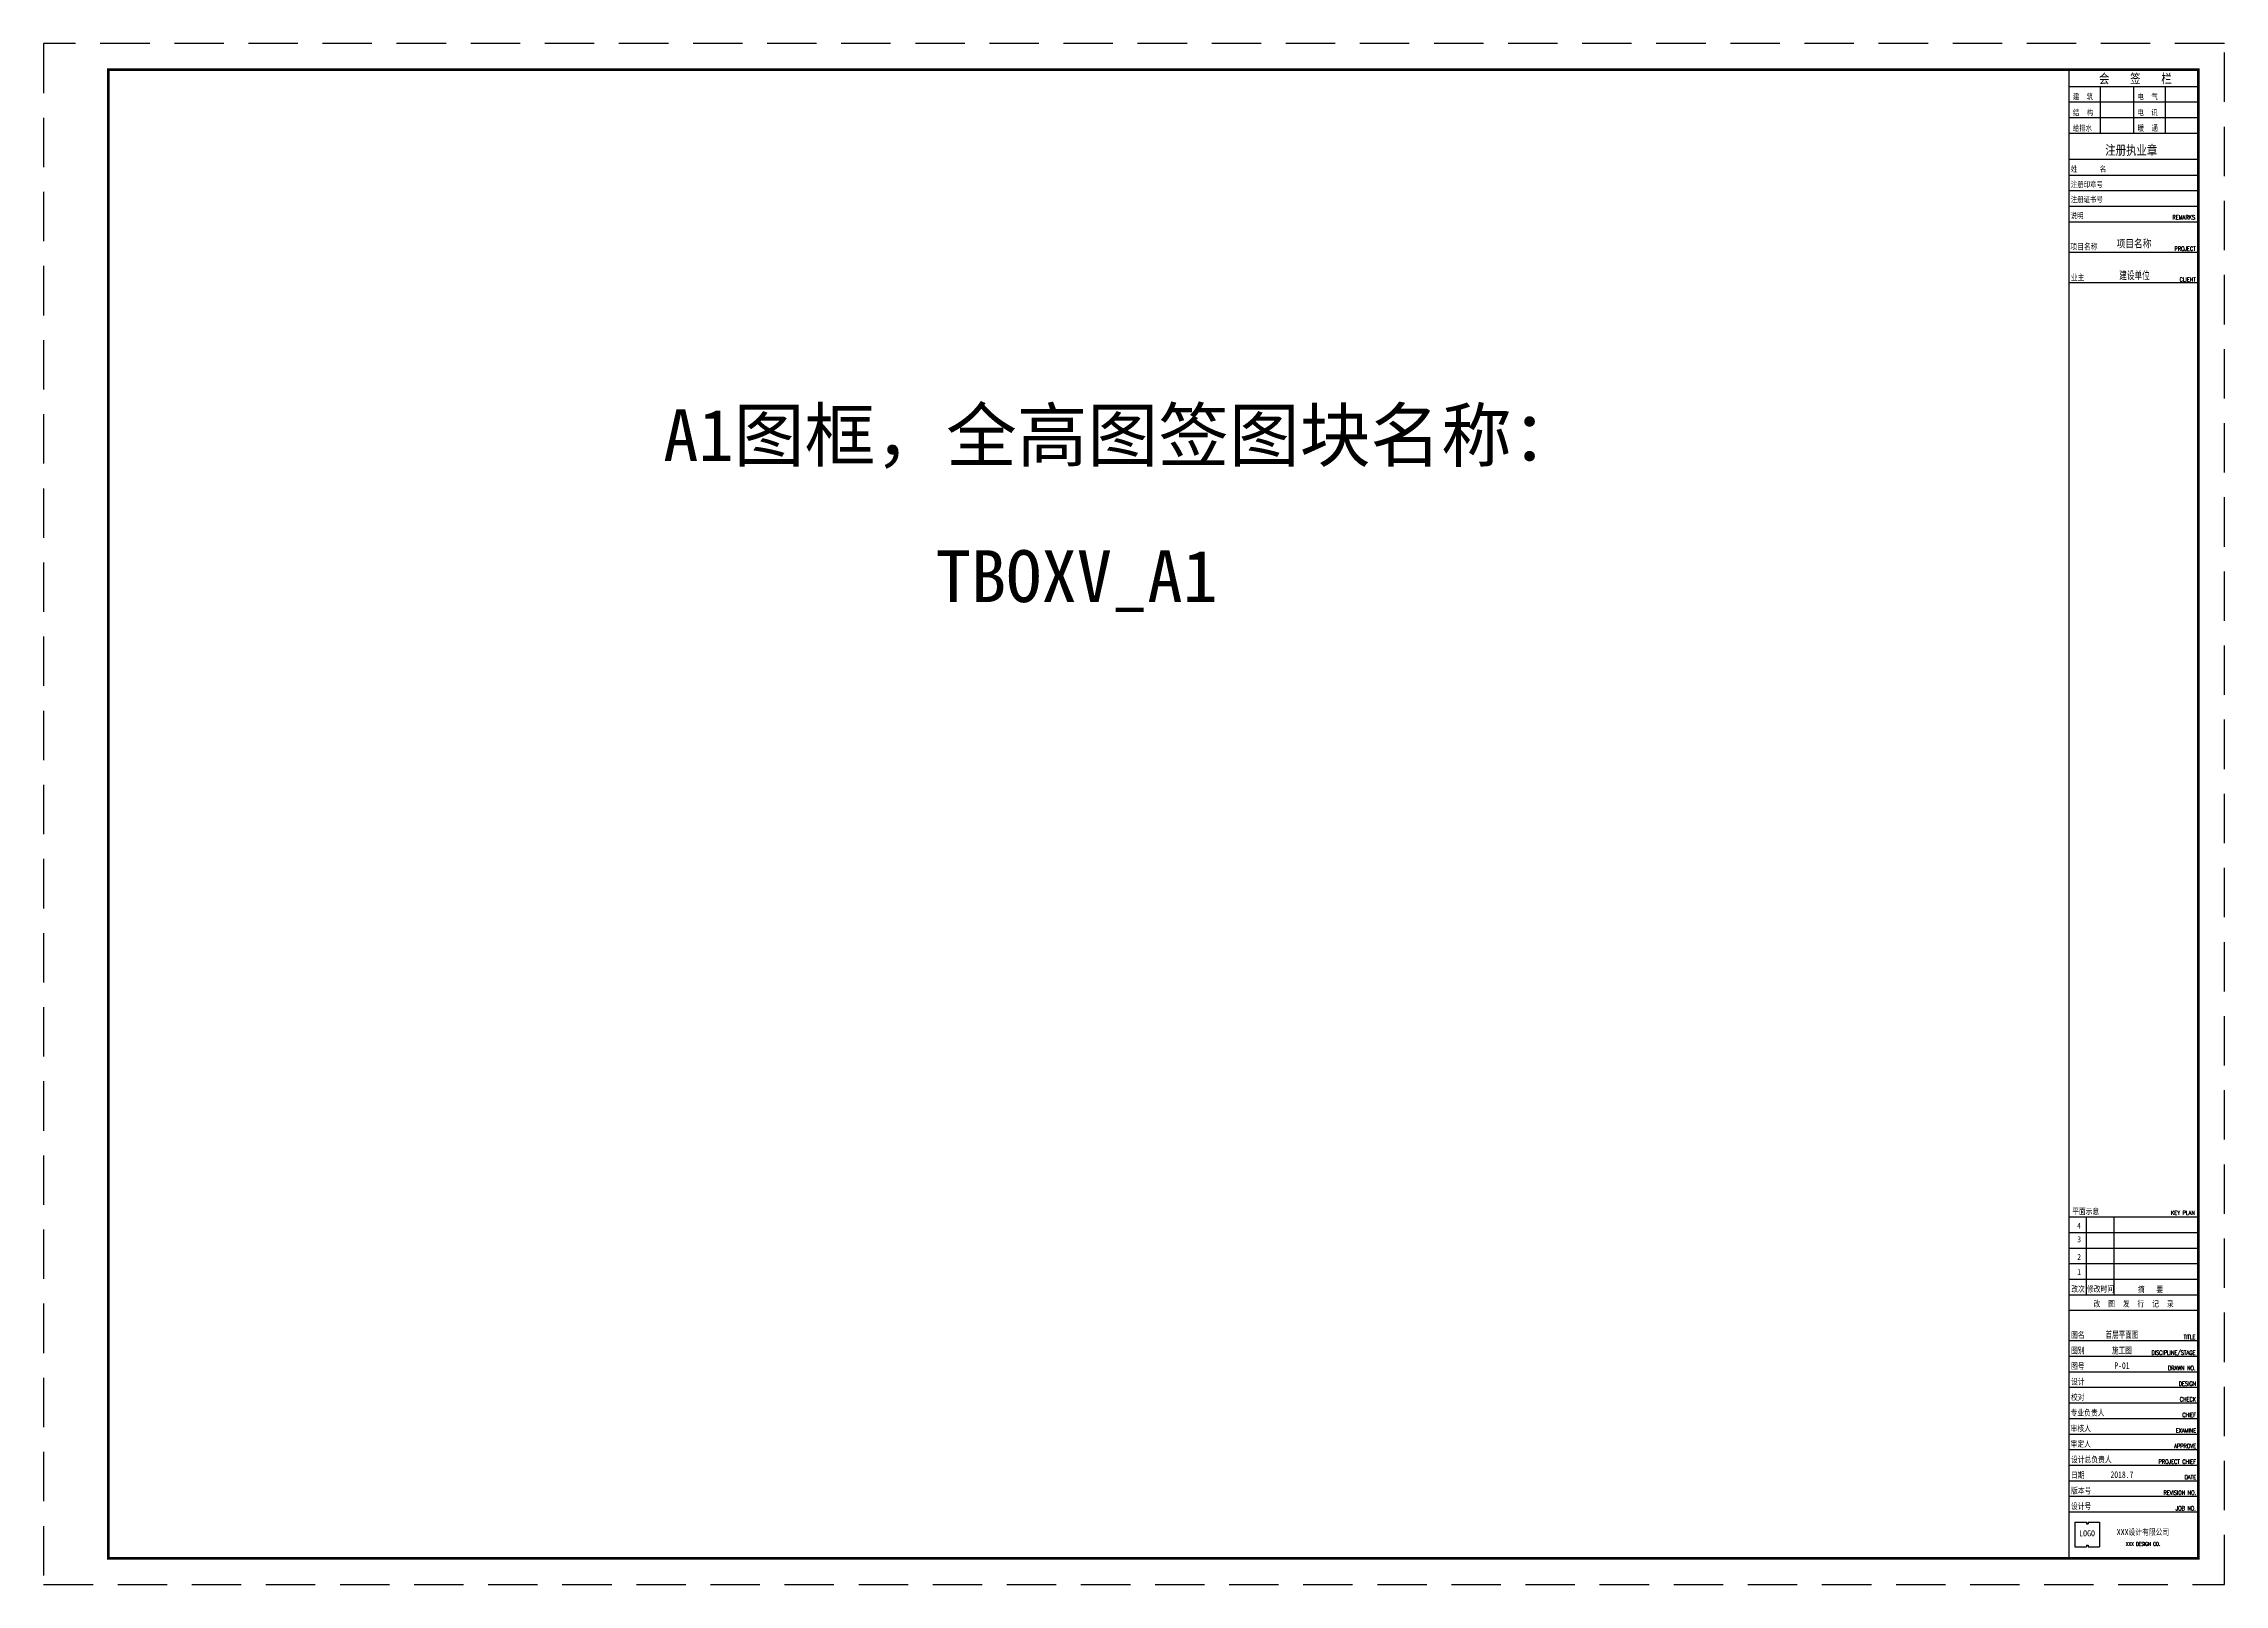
# Model space of a CAD drawing. Header units: millimetres. Extents: x -204 to 3828, y -2242 to 1531.
# Drawn here: x 1493 to 2334, y -50 to 544 of the extents above; entities that cross this region are included whole.
import ezdxf
from ezdxf.enums import TextEntityAlignment as Align

# ---------------------------------------------------------------- set-up
doc = ezdxf.new("R2010")
doc.units = ezdxf.units.MM
doc.linetypes.add('HIDDEN', pattern=[9.525, 6.35, -3.175])
doc.styles.add('ROMANS', font='romans.shx', dxfattribs={"width": 0.8})
doc.styles.get("Standard").update_dxf_attribs({"font": 'SimSun.ttf'})
doc.styles.add('黑体', font='')
doc.styles.get('黑体').set_extended_font_data('SimHei')

# ---------------------------------------------------------------- blocks, each defined once
blk = doc.blocks.new('TBOXV_A1')
for p, q in [((0, 567.33), (-50, 567.33)), ((-37.86, 567.33), (-37.86, 549.33)), ((-25, 567.33), (-25, 549.33)), ((-12.86, 567.33), (-12.86, 549.33)), ((0, 561.45), (-50, 561.45)), ((0, 555.33), (-50, 555.33)), ((0, 549.33), (-50, 549.33)), ((0, 539.33), (-50, 539.33)), ((-50, 533.33), (0, 533.33)), ((-50, 527.33), (0, 527.33)), ((-50, 521.33), (0, 521.33)), ((-50, 515.33), (0, 515.33)), ((-50, 503.59), (0, 503.59)), ((0, 491.72), (-50, 491.72)), ((-50, 131.66), (0, 131.66)), ((-43.2, 101.66), (-43.2, 131.66)), ((-32.45, 101.66), (-32.45, 131.66)), ((-50, 125.66), (0, 125.66)), ((-50, 119.66), (0, 119.66)), ((-50, 113.66), (0, 113.66)), ((-50, 107.66), (0, 107.66)), ((-50, 101.66), (0, 101.66)), ((-50, 95.66), (0, 95.66)), ((-50, 83.97), (0, 83.97)), ((-50, 77.97), (0, 77.97)), ((-50, 71.97), (0, 71.97)), ((-50, 65.97), (0, 65.97)), ((-50, 59.97), (0, 59.97)), ((-50, 53.97), (0, 53.97)), ((-50, 47.97), (0, 47.97)), ((-50, 41.97), (0, 41.97)), ((-50, 35.97), (0, 35.97)), ((-50, 29.97), (0, 29.97)), ((-50, 23.97), (0, 23.97)), ((-50, 17.97), (0, 17.97))]:
    blk.add_line(p, q)
at = {"lineweight": -3}
for p, q in [((-47.67, 14.01), (-43.22, 14.01)), ((-47.67, 14.01), (-47.67, 4.49)), ((-43.22, 14.01), (-43.22, 13.38)), ((-43.22, 13.38), (-42.59, 13.38)), ((-42.59, 14.01), (-38.15, 14.01)), ((-42.59, 14.01), (-42.59, 13.38)), ((-38.15, 14.01), (-38.15, 4.49)), ((-47.67, 4.49), (-43.22, 4.49)), ((-43.22, 5.12), (-42.59, 5.12)), ((-43.22, 5.12), (-43.22, 4.49)), ((-42.59, 5.12), (-42.59, 4.49)), ((-42.59, 4.49), (-38.15, 4.49))]:
    blk.add_line(p, q, dxfattribs=at)
blk.add_lwpolyline([(0, 0), (0, 574), (-50, 574), (-50, -0.03)], close=True)
at = {"style": '黑体', "width": 0.8}
for s, height, p in [('会    签    栏', 3.6789, (-38.37, 568.67)), ('建  筑', 2.207, (-48.44, 562.46)), ('电  气', 2.207, (-23.55, 562.46)), ('结  构', 2.207, (-48.44, 556.34)), ('电  讯', 2.207, (-23.54, 556.34)), ('给排水', 2.207, (-48.44, 550.34)), ('暖  通', 2.207, (-23.44, 550.34)), ('注册执业章', 3.679, (-35.95, 541.12)), ('注册印章号', 2.207, (-49.22, 528.58)), ('姓      名', 2.207, (-49.18, 534.57)), ('注册证书号', 2.207, (-49.24, 522.82)), ('说明', 2.207, (-49.28, 516.6)), ('项目名称', 2.333, (-49.37, 504.59)), ('业主', 2.333, (-49.2, 492.73)), ('平面示意', 2.333, (-48.71, 132.66)), ('4', 2.33, (-46.79, 127.09)), ('3', 2.33, (-46.79, 121.85)), ('2', 2.33, (-46.79, 115.03)), ('1', 2.33, (-46.79, 109.23)), ('图名', 2.333, (-49.14, 84.98)), ('图别', 2.333, (-49.14, 78.98)), ('设计', 2.333, (-49.14, 66.98)), ('图号', 2.333, (-49.14, 72.98)), ('校对', 2.333, (-49.16, 60.98)), ('专业负责人', 2.333, (-49.31, 54.98)), ('审核人', 2.333, (-49.31, 48.98)), ('审定人', 2.333, (-49.31, 42.98)), ('设计总负责人', 2.333, (-49.16, 36.98)), ('版本号', 2.333, (-49.13, 24.98)), ('日期', 2.333, (-49.16, 30.98)), ('设计号', 2.333, (-49.17, 18.98))]:
    blk.add_text(s, height=height, dxfattribs=at).set_placement(p)
at = {"style": 'ROMANS', "width": 0.7}
for s, height, p in [('REMARKS', 1.656, (-1.28, 516.22)), ('PROJECT', 1.648, (-1.04, 504.12)), ('CLIENT', 1.648, (-1.04, 492.25)), ('KEY PLAN', 1.648, (-1.39, 132.42)), ('TITLE', 1.648, (-1.13, 84.54)), ('DISCIPLINE/STAGE', 1.648, (-1.13, 78.54)), ('DRAWN NO.', 1.648, (-1.13, 72.54)), ('DESIGN', 1.648, (-0.9, 66.54)), ('CHECK', 1.648, (-0.9, 60.5)), ('CHIEF', 1.648, (-0.9, 54.5)), ('APPROVE', 1.648, (-0.9, 42.5)), ('EXAMINE', 1.648, (-0.9, 48.5)), ('PROJECT CHIEF', 1.648, (-0.9, 36.5)), ('REVISION NO.', 1.648, (-0.9, 24.5)), ('DATE', 1.648, (-0.9, 30.5)), ('JOB NO.', 1.648, (-1.01, 18.5))]:
    blk.add_text(s, height=height, dxfattribs=at).set_placement(p, align=Align.RIGHT)
for s, height, style, width, p in [('改次', 2.333, '黑体', 0.8, (-46.44, 103.96)), ('修改时间', 2.333, '黑体', 0.8, (-37.77, 103.96)), ('摘   要', 2.333, '黑体', 0.8, (-18.51, 103.78)), ('改  图  发  行  记  录', 2.3333, '黑体', 0.8, (-25.03, 98.26)), ('LOGO', 2.333, '黑体', 0.8, (-42.96, 9.69)), ('XXX设计有限公司', 2.333, '黑体', 0.8, (-21.4, 10.24)), ('XXX DESIGN CO.', 1.418, 'ROMANS', 0.7, (-21.4, 5.57))]:
    blk.add_text(s, height=height, dxfattribs=dict(style=style, width=width)).set_placement(p, align=Align.MIDDLE)
at = {"color": 2, "style": '黑体'}
for tag, height, width, p in [('项目名称', 3, 0.8, (-24.86, 506.98)), ('建设单位', 3, 0.7, (-24.66, 494.77)), ('图名', 2.57, 0.7, (-29.51, 86.33)), ('图别', 2.57, 0.7, (-29.51, 80.33)), ('图号', 2.57, 0.7, (-29.51, 74.33)), ('日期', 2.57, 0.7, (-29.51, 32.28))]:
    blk.add_attdef(tag, text='', height=height, dxfattribs=dict(at, width=width)).set_placement(p, align=Align.MIDDLE)

msp = doc.modelspace()

# ---------------------------------------------------------------- linework, layer by layer
at = {"color": 8, "linetype": 'HIDDEN', "ltscale": 3}
msp.add_lwpolyline([(1492.73, -49.67), (2333.73, -49.67), (2333.73, 544.33), (1492.73, 544.33)], close=True, dxfattribs=at)
at = {"color": 8, "linetype": 'HIDDEN', "ltscale": 3, "const_width": 1}
msp.add_lwpolyline([(1517.73, -39.67), (2323.73, -39.67), (2323.73, 534.33), (1517.73, 534.33)], close=True, dxfattribs=at)

# ---------------------------------------------------------------- block references
msp.add_blockref('TBOXV_A1', (2323.73, -39.67)).add_auto_attribs({'项目名称': '项目名称', '建设单位': '建设单位', '图别': '施工图', '图名': '首层平面图', '图号': 'P-01', '日期': '2018.7'})

# ---------------------------------------------------------------- texts
at = {"color": 6}
for s, p in [('A1图框，全高图签图块名称：', (1731.67, 383.36)), ('TBOXV_A1', (1836.73, 329.03))]:
    msp.add_text(s, height=20, dxfattribs=at).set_placement(p)

doc.saveas('drawing.dxf')
